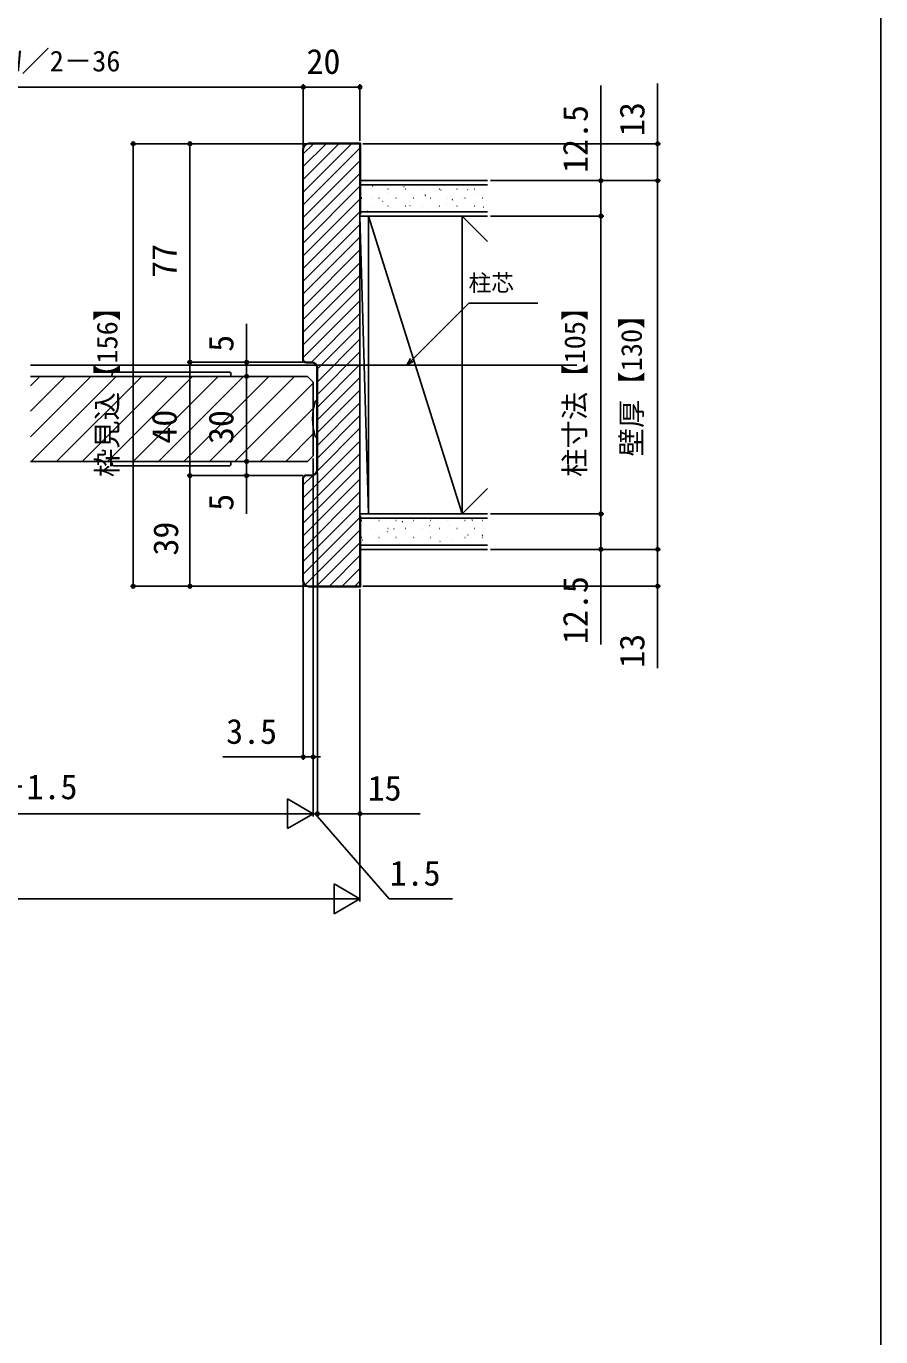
# Model space of a CAD drawing. Units: millimetres, scale not verified. Extents: x -525 to 525, y -783 to 780.
# Drawn here: x 223.6 to 525.1, y -2.1 to 460 of the extents above; entities that cross this region are included whole.
import ezdxf
from ezdxf.enums import TextEntityAlignment as Align

# ---------------------------------------------------------------- set-up
doc = ezdxf.new("R2010")
doc.units = ezdxf.units.MM
doc.header["$LTSCALE"] = 4
for name, color, linetype in [('0-5_YKK_12', 2, 'Continuous'), ('0-6_YKK_13', 4, 'Continuous'), ('0-8_YKK_D', 6, 'Continuous'), ('0-9_YKK_ZWAK', 7, 'Continuous'), ('0-A_YSS_K', 3, 'Continuous'), ('0-B_YSS_KE', 3, 'Continuous')]:
    doc.layers.add(name, color=color, linetype=linetype)
doc.styles.add('ＭＳ ゴシック', font='')
doc.styles.get('ＭＳ ゴシック').set_extended_font_data('MS Gothic')

msp = doc.modelspace()

# ---------------------------------------------------------------- linework, layer by layer
at = {"layer": '0-5_YKK_12'}
for p, q in [((417.863, 340.504), (225.113, 340.504)), ((225.113, 333.187), (228.43, 336.504)), ((225.113, 324.206), (237.41, 336.504)), ((225.113, 315.226), (246.39, 336.504)), ((225.37, 306.504), (255.37, 336.504)), ((234.351, 306.504), (264.351, 336.504)), ((243.331, 306.504), (273.331, 336.504)), ((252.311, 306.504), (282.311, 336.504)), ((261.292, 306.504), (291.292, 336.504)), ((270.272, 306.504), (300.272, 336.504)), ((279.252, 306.504), (309.252, 336.504)), ((288.232, 306.504), (318.232, 336.504)), ((297.213, 306.504), (324.863, 334.154)), ((306.193, 306.504), (324.863, 325.174)), ((315.173, 306.504), (324.863, 316.193))]:
    msp.add_line(p, q, dxfattribs=at)
at = {"layer": '0-6_YKK_13'}
for p, q in [((253.926, 337.534), (253.863, 336.504)), ((295.301, 338.004), (254.425, 338.004)), ((295.863, 336.504), (295.8, 337.534)), ((322.863, 336.504), (225.113, 336.504)), ((294.864, 336.504), (295.863, 336.504)), ((322.863, 336.504), (324.863, 334.504)), ((324.863, 308.504), (324.863, 334.504)), ((326.163, 327.904), (325.883, 327.904)), ((326.163, 327.904), (326.163, 315.104)), ((325.883, 315.104), (326.163, 315.104)), ((322.863, 306.504), (225.113, 306.504)), ((253.926, 305.473), (253.863, 306.504)), ((295.301, 305.004), (254.425, 305.004)), ((295.863, 306.504), (295.8, 305.473)), ((322.863, 306.504), (324.863, 308.504))]:
    msp.add_line(p, q, dxfattribs=at)
for centre, radius, start, end in [((254.425, 337.504), 0.5, 90, 176.5), ((295.301, 337.504), 0.5, 3.5, 90), ((345.643, 321.504), 20.98, 162.8442, 197.1558), ((325.883, 327.604), 0.3, 90, 162.8442), ((325.883, 315.404), 0.3, 197.1558, 270), ((254.425, 305.504), 0.5, 183.5, 270), ((295.301, 305.504), 0.5, 270, 356.5)]:
    msp.add_arc(centre, radius, start, end, dxfattribs=at)
at = {"layer": '0-8_YKK_D'}
for p, q in [((321.363, 421.504), (321.363, 439.504)), ((321.363, 417.504), (321.363, 439.504)), ((341.363, 419.504), (341.363, 439.504)), ((321.363, 438.504), (152.363, 438.504)), ((341.363, 438.504), (321.363, 438.504)), ((322.363, 418.504), (260.363, 418.504)), ((261.363, 418.504), (261.363, 262.504)), ((322.363, 418.504), (280.363, 418.504)), ((281.363, 418.504), (281.363, 341.504)), ((342.363, 418.504), (447.363, 418.504)), ((387.363, 405.504), (447.363, 405.504)), ((387.363, 405.504), (447.363, 405.504)), ((387.363, 405.504), (427.363, 405.504)), ((446.363, 405.504), (446.363, 275.504)), ((387.363, 393.004), (427.363, 393.004)), ((387.363, 393.004), (427.363, 393.004)), ((426.363, 393.004), (426.363, 288.004)), ((321.363, 341.504), (280.363, 341.504)), ((318.363, 341.504), (280.363, 341.504)), ((281.363, 341.504), (281.363, 301.504)), ((318.363, 341.504), (300.363, 341.504)), ((318.363, 336.504), (300.363, 336.504)), ((318.363, 336.504), (300.363, 336.504)), ((301.363, 336.504), (301.363, 306.504)), ((318.363, 306.504), (300.363, 306.504)), ((318.363, 306.504), (300.363, 306.504)), ((324.863, 307.504), (324.863, 181.304)), ((324.863, 307.504), (324.863, 181.304)), ((324.863, 307.504), (324.863, 201.304)), ((321.363, 301.504), (280.363, 301.504)), ((318.363, 301.504), (280.363, 301.504)), ((281.363, 262.504), (281.363, 301.504)), ((318.363, 301.504), (300.363, 301.504)), ((326.363, 302.504), (326.363, 181.304)), ((326.363, 302.504), (326.363, 181.304)), ((387.363, 288.004), (427.363, 288.004)), ((387.363, 288.004), (427.363, 288.004)), ((387.363, 275.504), (447.363, 275.504)), ((387.363, 275.504), (447.363, 275.504)), ((387.363, 275.504), (427.363, 275.504)), ((321.363, 263.504), (321.363, 201.304)), ((322.363, 262.504), (260.363, 262.504)), ((322.363, 262.504), (280.363, 262.504)), ((341.363, 261.504), (341.363, 181.304)), ((341.363, 260.504), (341.363, 151.304)), ((342.363, 262.504), (447.363, 262.504)), ((321.363, 202.304), (293.035, 202.304)), ((324.863, 202.304), (321.363, 202.304)), ((324.863, 202.304), (327.413, 202.304)), ((324.863, 182.304), (315.769, 187.554)), ((315.769, 187.554), (315.769, 177.054)), ((132.863, 182.304), (314.363, 182.304)), ((324.863, 182.304), (306.676, 182.304)), ((324.863, 182.304), (315.769, 177.054)), ((324.863, 182.304), (322.313, 182.304)), ((326.363, 182.304), (324.863, 182.304)), ((326.363, 182.304), (324.863, 182.304)), ((326.363, 182.304), (328.913, 182.304)), ((341.363, 152.304), (332.269, 157.554)), ((332.269, 157.554), (332.269, 147.054)), ((330.863, 152.304), (-56.137, 152.304)), ((341.363, 152.304), (323.176, 152.304)), ((341.363, 152.304), (332.269, 147.054))]:
    msp.add_line(p, q, dxfattribs=at)
for points in [[(426.363, 393.004), (426.363, 405.504), (426.363, 439.054)], [(446.363, 405.504), (446.363, 418.504), (446.363, 439.781)], [(357.913, 340.504), (359.717, 342.307), (379.713, 362.303), (404.104, 362.303)], [(301.363, 336.504), (301.363, 341.504), (301.363, 355.008)], [(360.2, 341.824), (357.913, 340.504), (359.233, 342.79)], [(301.363, 306.504), (301.363, 301.504), (301.363, 287.999)], [(426.363, 288.004), (426.363, 275.504), (426.363, 241.954)], [(446.363, 275.504), (446.363, 262.504), (446.363, 233.59)], [(325.613, 182.304), (351.684, 152.304), (373.957, 152.304)], [(326.363, 182.304), (341.363, 182.304), (362.64, 182.304)]]:
    msp.add_lwpolyline(points, dxfattribs=at)
for centre in [(321.363, 438.504), (321.363, 438.504), (341.363, 438.504), (261.363, 418.504), (281.363, 418.504), (446.363, 418.504), (426.363, 405.504), (446.363, 405.504), (446.363, 405.504), (426.363, 393.004), (426.363, 393.004), (281.363, 341.504), (281.363, 341.504), (301.363, 341.504), (301.363, 336.504), (301.363, 336.504), (301.363, 306.504), (301.363, 306.504), (281.363, 301.504), (281.363, 301.504), (301.363, 301.504), (426.363, 288.004), (426.363, 288.004), (426.363, 275.504), (446.363, 275.504), (446.363, 275.504), (261.363, 262.504), (281.363, 262.504), (446.363, 262.504), (321.363, 202.304), (324.863, 202.304), (326.363, 182.304), (326.363, 182.304), (341.363, 182.304)]:
    msp.add_circle(centre, 0.637, dxfattribs=at)
at = {"layer": '0-9_YKK_ZWAK'}
msp.add_lwpolyline([(-524.9, -783.2), (525.1, -783.2), (525.1, 746.8)], dxfattribs=at)
at = {"layer": '0-A_YSS_K'}
for p, q in [((321.363, 414.943), (324.923, 418.504)), ((321.363, 410.453), (329.413, 418.504)), ((321.363, 405.963), (333.903, 418.504)), ((321.363, 401.473), (338.393, 418.504)), ((321.363, 396.983), (341.363, 416.983)), ((321.363, 392.493), (341.363, 412.493)), ((321.363, 388.003), (341.363, 408.003)), ((321.363, 383.512), (341.363, 403.512)), ((341.363, 404.004), (386.363, 404.004)), ((345.137, 402.513), (345.237, 402.513)), ((345.703, 403.604), (345.869, 403.715)), ((351.217, 402.513), (351.317, 402.513)), ((356.885, 403.277), (356.904, 403.284)), ((357.297, 402.513), (357.397, 402.513)), ((363.377, 402.513), (363.477, 402.513)), ((369.457, 402.513), (369.557, 402.513)), ((369.904, 402.205), (369.922, 402.212)), ((375.537, 402.513), (375.637, 402.513)), ((379.28, 402.322), (379.447, 402.432)), ((381.617, 402.513), (381.717, 402.513)), ((321.363, 379.022), (341.363, 399.022)), ((341.907, 399.283), (342.007, 399.283)), ((345.818, 399.358), (345.837, 399.365)), ((347.987, 399.283), (348.087, 399.283)), ((349.312, 398.158), (349.479, 398.268)), ((351.399, 401.334), (351.418, 401.341)), ((354.067, 399.283), (354.167, 399.283)), ((358.837, 398.286), (358.856, 398.293)), ((360.147, 399.283), (360.247, 399.283)), ((364.296, 400.24), (364.463, 400.35)), ((364.417, 400.263), (364.436, 400.269)), ((366.227, 399.283), (366.327, 399.283)), ((372.307, 399.283), (372.407, 399.283)), ((373.902, 398.762), (374.068, 398.873)), ((377.436, 399.191), (377.455, 399.197)), ((378.387, 399.283), (378.487, 399.283)), ((382.922, 401.133), (382.941, 401.14)), ((384.467, 399.283), (384.567, 399.283)), ((321.363, 374.532), (341.363, 394.532)), ((386.363, 394.504), (341.363, 394.504)), ((341.363, 393.004), (386.363, 393.004)), ((341.363, 393.004), (341.363, 288.004)), ((343.934, 394.598), (344.101, 394.708)), ((344.363, 393.004), (377.363, 288.004)), ((345.137, 396.533), (345.237, 396.533)), ((376.363, 393.004), (346.363, 393.004)), ((351.217, 396.533), (351.317, 396.533)), ((352.597, 396.077), (352.616, 396.083)), ((357.297, 396.533), (357.397, 396.533)), ((358.918, 396.68), (359.084, 396.79)), ((363.377, 396.533), (363.477, 396.533)), ((365.615, 395.005), (365.634, 395.011)), ((369.457, 396.533), (369.557, 396.533)), ((371.855, 397.215), (371.874, 397.221)), ((375.537, 396.533), (375.637, 396.533)), ((377.363, 393.004), (377.363, 288.004)), ((386.363, 384.004), (377.363, 393.004)), ((381.617, 396.533), (381.717, 396.533)), ((384.874, 396.143), (384.893, 396.149)), ((321.363, 370.042), (341.363, 390.042)), ((321.363, 365.552), (341.363, 385.552)), ((321.363, 361.062), (341.363, 381.062)), ((321.363, 356.572), (341.363, 376.572)), ((321.363, 352.081), (341.363, 372.081)), ((321.363, 347.591), (341.363, 367.591)), ((321.363, 343.101), (341.363, 363.101)), ((324.255, 341.504), (341.363, 358.611)), ((326.363, 339.121), (341.363, 354.121)), ((326.363, 334.631), (341.363, 349.631)), ((326.363, 330.141), (341.363, 345.141)), ((326.363, 325.651), (341.363, 340.651)), ((326.363, 321.16), (341.363, 336.16)), ((326.363, 316.67), (341.363, 331.67)), ((326.363, 312.18), (341.363, 327.18)), ((326.363, 307.69), (341.363, 322.69)), ((326.335, 303.172), (341.363, 318.2)), ((321.363, 293.71), (341.363, 313.71)), ((321.363, 289.22), (341.363, 309.22)), ((321.363, 284.73), (341.363, 304.73)), ((321.363, 298.2), (324.694, 301.531)), ((321.363, 280.239), (341.363, 300.239)), ((321.363, 275.749), (341.363, 295.749)), ((386.363, 297.004), (377.363, 288.004)), ((321.363, 271.259), (341.363, 291.259)), ((321.363, 266.769), (341.363, 286.769)), ((341.363, 288.004), (386.363, 288.004)), ((386.363, 286.504), (341.363, 286.504)), ((346.363, 288.004), (376.363, 288.004)), ((322.065, 262.982), (341.363, 282.279)), ((341.363, 283.198), (341.468, 283.267)), ((341.907, 285.663), (342.007, 285.663)), ((345.137, 282.913), (345.237, 282.913)), ((346.585, 285.992), (346.604, 285.998)), ((347.987, 285.663), (348.087, 285.663)), ((351.217, 282.913), (351.317, 282.913)), ((353.363, 282.71), (353.382, 282.717)), ((354.067, 285.663), (354.167, 285.663)), ((356.285, 285.239), (356.452, 285.349)), ((357.297, 282.913), (357.397, 282.913)), ((359.604, 284.92), (359.622, 284.926)), ((360.147, 285.663), (360.247, 285.663)), ((363.377, 282.913), (363.477, 282.913)), ((365.89, 283.761), (366.057, 283.871)), ((366.227, 285.663), (366.327, 285.663)), ((369.457, 282.913), (369.557, 282.913)), ((372.307, 285.663), (372.407, 285.663)), ((372.622, 283.848), (372.641, 283.855)), ((375.537, 282.913), (375.637, 282.913)), ((378.202, 285.824), (378.221, 285.831)), ((378.387, 285.663), (378.487, 285.663)), ((380.874, 285.843), (381.041, 285.953)), ((381.617, 282.913), (381.717, 282.913)), ((384.467, 285.663), (384.567, 285.663)), ((385.641, 282.776), (385.659, 282.783)), ((326.078, 262.504), (341.363, 277.789)), ((341.907, 279.683), (342.007, 279.683)), ((342.297, 278.791), (342.315, 278.798)), ((347.877, 280.767), (347.896, 280.774)), ((347.987, 279.683), (348.087, 279.683)), ((350.906, 281.679), (351.073, 281.789)), ((354.067, 279.683), (354.167, 279.683)), ((355.315, 277.719), (355.334, 277.726)), ((360.147, 279.683), (360.247, 279.683)), ((360.896, 279.695), (360.914, 279.702)), ((366.227, 279.683), (366.327, 279.683)), ((366.382, 281.638), (366.401, 281.645)), ((369.5, 278.315), (369.667, 278.425)), ((372.307, 279.683), (372.407, 279.683)), ((373.914, 278.624), (373.933, 278.63)), ((378.387, 279.683), (378.487, 279.683)), ((379.4, 280.566), (379.419, 280.573)), ((384.467, 279.683), (384.567, 279.683)), ((384.484, 280.397), (384.651, 280.507)), ((330.568, 262.504), (341.363, 273.299)), ((341.363, 277.004), (386.363, 277.004)), ((335.058, 262.504), (341.363, 268.809)), ((339.548, 262.504), (341.363, 264.318))]:
    msp.add_line(p, q, dxfattribs=at)
for points in [[(386.363, 405.504), (341.363, 405.504), (341.363, 393.004)], [(344.363, 393.004), (344.363, 288.004), (341.363, 393.004)], [(386.363, 275.504), (341.363, 275.504), (341.363, 288.004)]]:
    msp.add_lwpolyline(points, dxfattribs=at)
at = {"layer": '0-B_YSS_KE'}
for p, q in [((321.163, 416.504), (321.163, 342.504)), ((321.363, 416.504), (321.363, 342.504)), ((341.563, 393.704), (341.363, 393.704)), ((322.363, 341.504), (324.363, 341.504)), ((322.363, 341.304), (324.363, 341.304)), ((326.163, 339.504), (326.163, 303.504)), ((326.363, 339.504), (326.363, 303.504)), ((321.163, 300.504), (321.163, 264.504)), ((321.363, 300.504), (321.363, 264.504)), ((324.363, 301.704), (322.363, 301.704)), ((324.363, 301.504), (322.363, 301.504)), ((341.563, 287.304), (341.363, 287.304))]:
    msp.add_line(p, q, dxfattribs=at)
for points in [[(341.563, 393.704), (341.563, 418.704), (323.363, 418.704)], [(323.363, 262.504), (341.363, 262.504), (341.363, 287.504), (341.363, 393.504), (341.363, 418.504), (323.363, 418.504)], [(323.363, 262.304), (341.563, 262.304), (341.563, 287.304)]]:
    msp.add_lwpolyline(points, dxfattribs=at)
for centre, radius, start, end in [((323.363, 416.504), 2.2, 90, 180), ((323.363, 416.504), 2, 90, 180), ((322.363, 342.504), 1.2, 180, 270), ((322.363, 342.504), 1, 180, 270), ((324.363, 339.504), 2, 0, 90), ((324.363, 339.504), 1.8, 360, 90), ((322.363, 300.504), 1.2, 90, 180), ((322.363, 300.504), 1, 90, 180), ((324.363, 303.504), 2, 270, 0), ((324.363, 303.504), 1.8, 270, 0), ((323.363, 264.504), 2.2, 180, 270), ((323.363, 264.504), 2, 180, 270)]:
    msp.add_arc(centre, radius, start, end, dxfattribs=at)

# ---------------------------------------------------------------- texts
at = {"layer": '0-8_YKK_D', "style": 'ＭＳ ゴシック'}
for s, height, p in [('有効開口W／2－36', 7.331, (176.919, 441.811)), ('20', 8.798, (322.499, 440.504)), ('柱芯', 5.865, (379.675, 364.759)), ('3.5', 8.798, (294.149, 204.304)), ('DW＝W／2－1.5', 8.798, (163.817, 184.781)), ('15', 8.798, (344.072, 184.304)), ('1.5', 8.798, (351.843, 154.304))]:
    msp.add_text(s, height=height, dxfattribs=at).set_placement(p, align=Align.BOTTOM_LEFT)
for s, height, p in [('12.5', 8.798, (424.363, 408.213)), ('13', 8.798, (444.363, 421.213)), ('77', 8.798, (279.363, 371.242)), ('枠見込【156】', 7.331, (257.999, 300.987)), ('柱寸法【105】', 7.331, (422.999, 301.044)), ('壁厚【130】', 7.331, (442.999, 308.288)), ('5', 8.798, (299.363, 345.167)), ('40', 8.798, (279.363, 312.776)), ('30', 8.798, (299.363, 312.64)), ('5', 8.798, (299.363, 289.113)), ('39', 8.798, (279.863, 273.311)), ('12.5', 8.798, (424.363, 242.113)), ('13', 8.798, (444.363, 233.749))]:
    msp.add_text(s, height=height, rotation=90, dxfattribs=at).set_placement(p, align=Align.BOTTOM_LEFT)

doc.saveas('drawing.dxf')
